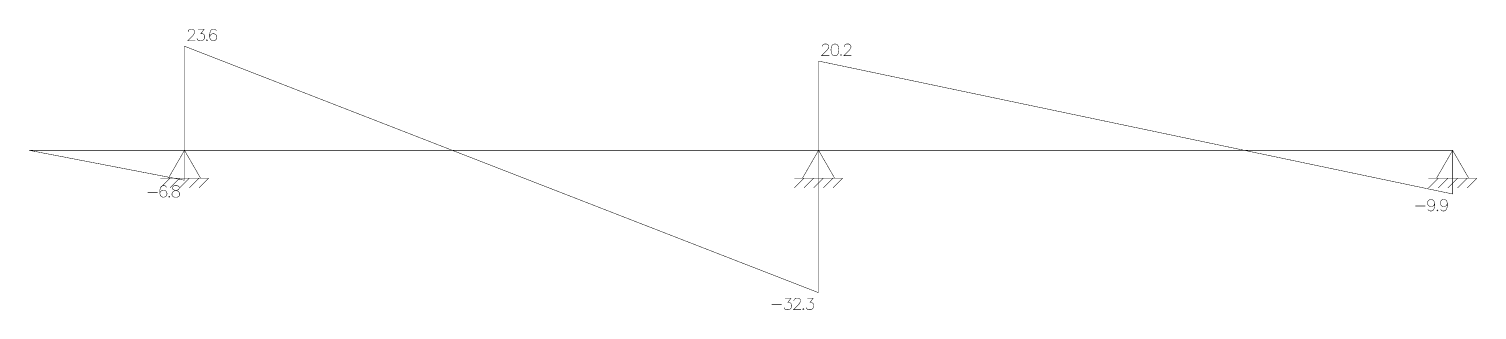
# Model space of a CAD drawing. Extents: x 1216 to 13607, y 2513 to 4918.
import ezdxf

# ---------------------------------------------------------------- set-up
doc = ezdxf.new("R2010")
doc.units = 0

msp = doc.modelspace()

# ---------------------------------------------------------------- linework, layer by layer
at = {"color": 10, "linetype": 'CONTINUOUS', "const_width": 4}
for points in [[(2577.931697, 4892.033433), (2577.931697, 4896.761471), (2582.659612, 4906.217546), (2587.387526, 4910.945584), (2596.843355, 4915.673622), (2615.755013, 4915.673622), (2625.210842, 4910.945584), (2629.938756, 4906.217546), (2634.666671, 4896.761471), (2634.666671, 4887.305395), (2629.938756, 4877.849319), (2620.482928, 4863.665206), (2573.203783, 4816.384828), (2639.394585, 4816.384828)], [(2663.034158, 4915.673622), (2715.041217, 4915.673622), (2686.67373, 4877.849319), (2700.857473, 4877.849319), (2710.313302, 4873.121281), (2715.041217, 4868.393244), (2719.769131, 4854.20913), (2719.769131, 4844.753055), (2715.041217, 4830.568941), (2705.585388, 4821.112865), (2691.401644, 4816.384828), (2677.217901, 4816.384828), (2663.034158, 4821.112865), (2658.306243, 4825.840903), (2653.578329, 4835.296979)], [(2819.055335, 4901.489508), (2814.32742, 4910.945584), (2800.143677, 4915.673622), (2790.687848, 4915.673622), (2776.504105, 4910.945584), (2767.048276, 4896.761471), (2762.320361, 4873.121281), (2762.320361, 4849.481092), (2767.048276, 4830.568941), (2776.504105, 4821.112865), (2790.687848, 4816.384828), (2795.415763, 4816.384828), (2809.599506, 4821.112865), (2819.055335, 4830.568941), (2823.783249, 4844.753055), (2823.783249, 4849.481092), (2819.055335, 4863.665206), (2809.599506, 4873.121281), (2795.415763, 4877.849319), (2790.687848, 4877.849319), (2776.504105, 4873.121281), (2767.048276, 4863.665206), (2762.320361, 4849.481092)], [(2738.680789, 4825.840903), (2733.952875, 4821.112865), (2738.680789, 4816.384828), (2743.408704, 4821.112865), (2738.680789, 4825.840903)], [(8003.567845, 4765.257338), (8003.567845, 4769.985376), (8008.29576, 4779.441452), (8013.023674, 4784.16949), (8022.479503, 4788.897527), (8041.391161, 4788.897527), (8050.84699, 4784.16949), (8055.574904, 4779.441452), (8060.302819, 4769.985376), (8060.302819, 4760.5293), (8055.574904, 4751.073225), (8046.119076, 4736.889111), (7998.839931, 4689.608733), (8065.030733, 4689.608733)], [(8107.581964, 4788.897527), (8093.39822, 4784.16949), (8083.942391, 4769.985376), (8079.214477, 4746.345187), (8079.214477, 4732.161074), (8083.942391, 4708.520884), (8093.39822, 4694.336771), (8107.581964, 4689.608733), (8117.037792, 4689.608733), (8131.221536, 4694.336771), (8140.677365, 4708.520884), (8145.405279, 4732.161074), (8145.405279, 4746.345187), (8140.677365, 4769.985376), (8131.221536, 4784.16949), (8117.037792, 4788.897527), (8107.581964, 4788.897527)], [(8192.684424, 4765.257338), (8192.684424, 4769.985376), (8197.412338, 4779.441452), (8202.140253, 4784.16949), (8211.596082, 4788.897527), (8230.50774, 4788.897527), (8239.963569, 4784.16949), (8244.691483, 4779.441452), (8249.419397, 4769.985376), (8249.419397, 4760.5293), (8244.691483, 4751.073225), (8235.235654, 4736.889111), (8187.956509, 4689.608733), (8254.147312, 4689.608733)], [(8164.316937, 4699.064809), (8159.589023, 4694.336771), (8164.316937, 4689.608733), (8169.044852, 4694.336771), (8164.316937, 4699.064809)], [(2231.848359, 3520.437859), (2316.950819, 3520.437859)], [(2392.59745, 3562.9902), (2387.869536, 3572.446275), (2373.685793, 3577.174313), (2364.229964, 3577.174313), (2350.04622, 3572.446275), (2340.590391, 3558.262162), (2335.862477, 3534.621973), (2335.862477, 3510.981784), (2340.590391, 3492.069632), (2350.04622, 3482.613557), (2364.229964, 3477.885519), (2368.957878, 3477.885519), (2383.141622, 3482.613557), (2392.59745, 3492.069632), (2397.325365, 3506.253746), (2397.325365, 3510.981784), (2392.59745, 3525.165897), (2383.141622, 3534.621973), (2368.957878, 3539.350011), (2364.229964, 3539.350011), (2350.04622, 3534.621973), (2340.590391, 3525.165897), (2335.862477, 3510.981784)], [(2416.237023, 3487.341595), (2411.509108, 3482.613557), (2416.237023, 3477.885519), (2420.964937, 3482.613557), (2416.237023, 3487.341595)], [(2463.516167, 3577.174313), (2449.332424, 3572.446275), (2444.60451, 3562.9902), (2444.60451, 3553.534124), (2449.332424, 3544.078048), (2458.788253, 3539.350011), (2477.699911, 3534.621973), (2491.883654, 3529.893935), (2501.339483, 3520.437859), (2506.067398, 3510.981784), (2506.067398, 3496.79767), (2501.339483, 3487.341595), (2496.611569, 3482.613557), (2482.427825, 3477.885519), (2463.516167, 3477.885519), (2449.332424, 3482.613557), (2444.60451, 3487.341595), (2439.876595, 3496.79767), (2439.876595, 3510.981784), (2444.60451, 3520.437859), (2454.060338, 3529.893935), (2468.244082, 3534.621973), (2487.15574, 3539.350011), (2496.611569, 3544.078048), (2501.339483, 3553.534124), (2501.339483, 3562.9902), (2496.611569, 3572.446275), (2482.427825, 3577.174313), (2463.516167, 3577.174313)], [(13078.39274, 3402.648485), (13163.495201, 3402.648485)], [(13243.869747, 3426.288674), (13239.141832, 3412.104561), (13229.686003, 3402.648485), (13215.50226, 3397.920447), (13210.774345, 3397.920447), (13196.590602, 3402.648485), (13187.134773, 3412.104561), (13182.406859, 3426.288674), (13182.406859, 3431.016712), (13187.134773, 3445.200825), (13196.590602, 3454.656901), (13210.774345, 3459.384939), (13215.50226, 3459.384939), (13229.686003, 3454.656901), (13239.141832, 3445.200825), (13243.869747, 3426.288674), (13243.869747, 3402.648485), (13239.141832, 3379.008296), (13229.686003, 3364.824182), (13215.50226, 3360.096145), (13206.046431, 3360.096145), (13191.862687, 3364.824182), (13187.134773, 3374.280258)], [(13267.509319, 3369.55222), (13262.781404, 3364.824182), (13267.509319, 3360.096145), (13272.237233, 3364.824182), (13267.509319, 3369.55222)], [(13352.611779, 3426.288674), (13347.883865, 3412.104561), (13338.428036, 3402.648485), (13324.244292, 3397.920447), (13319.516378, 3397.920447), (13305.332635, 3402.648485), (13295.876806, 3412.104561), (13291.148891, 3426.288674), (13291.148891, 3431.016712), (13295.876806, 3445.200825), (13305.332635, 3454.656901), (13319.516378, 3459.384939), (13324.244292, 3459.384939), (13338.428036, 3454.656901), (13347.883865, 3445.200825), (13352.611779, 3426.288674), (13352.611779, 3402.648485), (13347.883865, 3379.008296), (13338.428036, 3364.824182), (13324.244292, 3360.096145), (13314.788463, 3360.096145), (13300.60472, 3364.824182), (13295.876806, 3374.280258)], [(7685.851994, 2615.078134), (7737.859053, 2615.078134), (7709.491566, 2577.253832), (7723.675309, 2577.253832), (7733.131138, 2572.525794), (7737.859053, 2567.797756), (7742.586967, 2553.613643), (7742.586967, 2544.157567), (7737.859053, 2529.973454), (7728.403224, 2520.517378), (7714.21948, 2515.78934), (7700.035737, 2515.78934), (7685.851994, 2520.517378), (7681.124079, 2525.245416), (7676.396165, 2534.701491)], [(7761.498625, 2591.437945), (7761.498625, 2596.165983), (7766.226539, 2605.622059), (7770.954454, 2610.350096), (7780.410283, 2615.078134), (7799.321941, 2615.078134), (7808.77777, 2610.350096), (7813.505684, 2605.622059), (7818.233599, 2596.165983), (7818.233599, 2586.709907), (7813.505684, 2577.253832), (7804.049855, 2563.069718), (7756.770711, 2515.78934), (7822.961513, 2515.78934)], [(7874.968572, 2615.078134), (7926.975631, 2615.078134), (7898.608144, 2577.253832), (7912.791888, 2577.253832), (7922.247717, 2572.525794), (7926.975631, 2567.797756), (7931.703546, 2553.613643), (7931.703546, 2544.157567), (7926.975631, 2529.973454), (7917.519802, 2520.517378), (7903.336059, 2515.78934), (7889.152315, 2515.78934), (7874.968572, 2520.517378), (7870.240658, 2525.245416), (7865.512743, 2534.701491)], [(7572.382046, 2558.34168), (7657.484507, 2558.34168)], [(7841.873171, 2525.245416), (7837.145256, 2520.517378), (7841.873171, 2515.78934), (7846.601085, 2520.517378), (7841.873171, 2525.245416)]]:
    msp.add_lwpolyline(points, dxfattribs=at)
at = {"color": 170, "linetype": 'CONTINUOUS', "const_width": 4}
for points in [[(2546.727462, 4770.050057), (7972.36361, 2661.412905)], [(2546.727462, 3879.444635), (2546.727462, 4770.050057)], [(7972.36361, 4643.273963), (13397.999758, 3505.719709)], [(7972.36361, 3879.444635), (7972.36361, 4643.273963)], [(2546.727462, 3623.509084), (1218.000242, 3879.444635)], [(1218.000242, 3879.444635), (1218.000242, 3879.444635)], [(2546.727462, 3879.444635), (2546.727462, 3623.509084)], [(7972.36361, 3879.444635), (7972.36361, 2661.412905)], [(13397.999758, 3879.444635), (13397.999758, 3505.719709)]]:
    msp.add_lwpolyline(points, dxfattribs=at)
at = {"color": 56, "linetype": 'CONTINUOUS', "const_width": 4}
for points in [[(2546.727462, 3879.444635), (1218.000242, 3879.444635)], [(2546.727462, 3879.444635), (7972.36361, 3879.444635)], [(7972.36361, 3879.444635), (13397.999758, 3879.444635)]]:
    msp.add_lwpolyline(points, dxfattribs=at)
at = {"color": 96, "linetype": 'CONTINUOUS', "const_width": 4}
for points in [[(2408.831336, 3640.593029), (2546.727462, 3879.444635), (2684.623588, 3640.593029)], [(7834.467484, 3640.593029), (7972.36361, 3879.444635), (8110.259736, 3640.593029)], [(13260.103632, 3640.593029), (13397.999758, 3879.444635), (13535.895884, 3640.593029)], [(2339.885341, 3640.593029), (2753.569583, 3640.593029)], [(2422.623844, 3640.593029), (2339.885341, 3557.852368)], [(2505.362347, 3640.593029), (2422.623844, 3557.852368)], [(2588.10085, 3640.593029), (2505.362347, 3557.852368)], [(2670.839353, 3640.593029), (2588.10085, 3557.852368)], [(2753.577857, 3640.593029), (2670.839353, 3557.852368)], [(7765.521489, 3640.593029), (8179.205731, 3640.593029)], [(7848.259992, 3640.593029), (7765.521489, 3557.852368)], [(7930.998495, 3640.593029), (7848.259992, 3557.852368)], [(8013.736998, 3640.593029), (7930.998495, 3557.852368)], [(8096.475502, 3640.593029), (8013.736998, 3557.852368)], [(8179.214005, 3640.593029), (8096.475502, 3557.852368)], [(13191.157637, 3640.593029), (13604.841879, 3640.593029)], [(13273.89614, 3640.593029), (13191.157637, 3557.852368)], [(13356.634643, 3640.593029), (13273.89614, 3557.852368)], [(13439.373146, 3640.593029), (13356.634643, 3557.852368)], [(13522.11165, 3640.593029), (13439.373146, 3557.852368)], [(13604.850153, 3640.593029), (13522.11165, 3557.852368)]]:
    msp.add_lwpolyline(points, dxfattribs=at)

doc.saveas('drawing.dxf')
